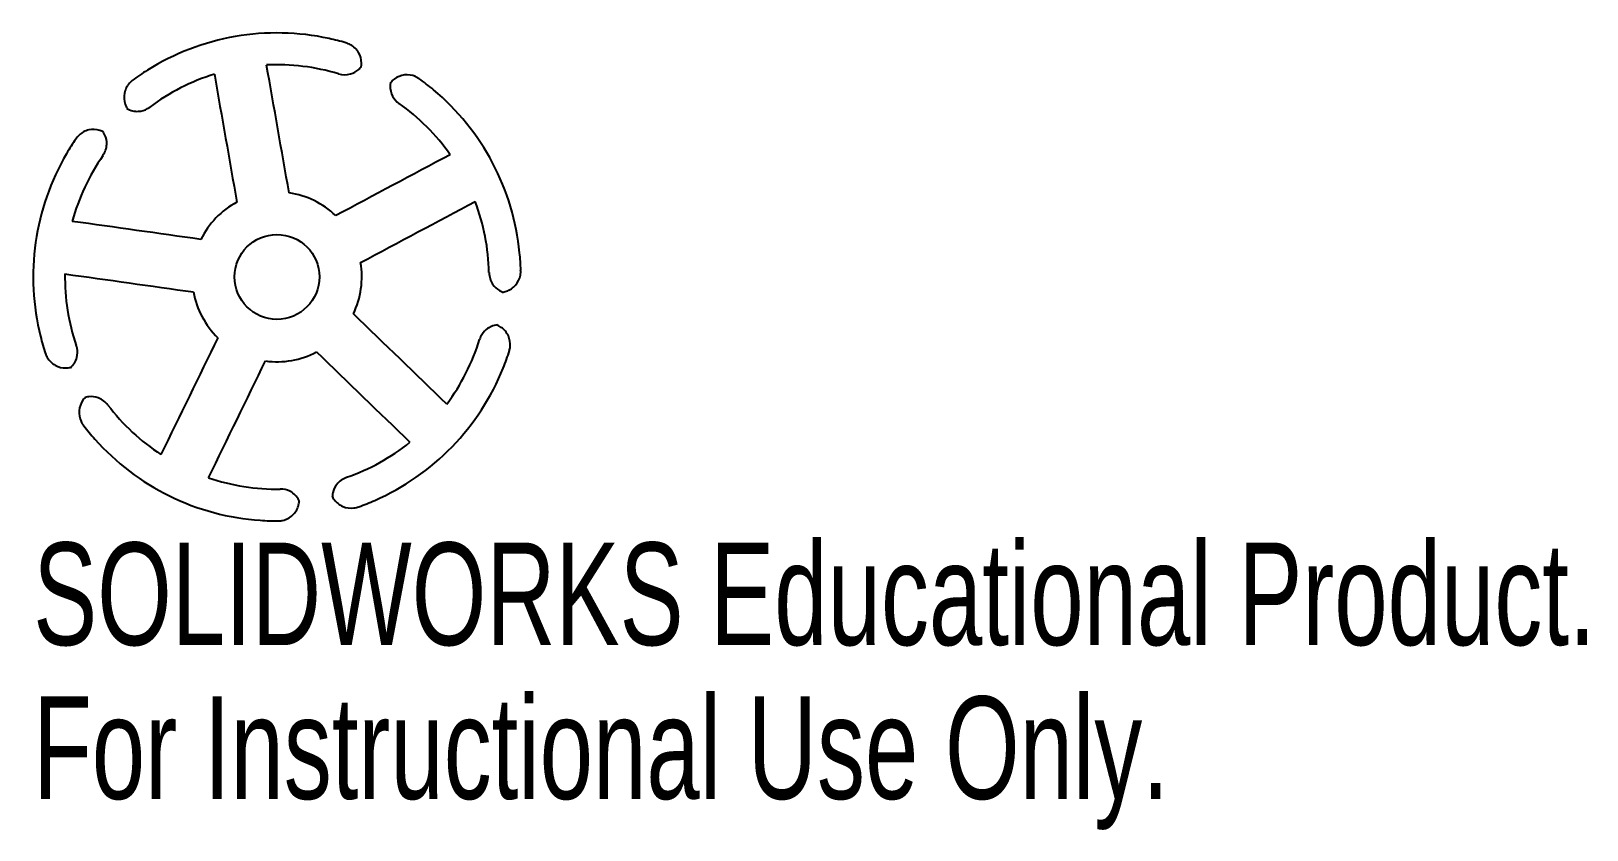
# Model space of a CAD drawing. Header units: millimetres. Extents: x -11.6 to 61.8, y -26.1 to 11.6.
import ezdxf

# ---------------------------------------------------------------- set-up
doc = ezdxf.new("R2010")
doc.units = ezdxf.units.MM
doc.styles.add('SLDTEXTSTYLE0', font='TXT', dxfattribs={"width": 0.7})

msp = doc.modelspace()

# ---------------------------------------------------------------- linework, layer by layer
at = {"color": 7, "linetype": 'Continuous', "lineweight": 25}
msp.add_circle((0, 0), 2, dxfattribs=at)
for points, knots in [([(3.248, 11.033), (2.987, 11.109), (2.722, 11.176), (1.004, 11.551), (-0.508, 11.584), (-3.435, 11.075), (-4.85, 10.534), (-6.352, 9.59), (-6.592, 9.428), (-6.826, 9.256)], [0, 0, 0, 0, 0.0458836, 0.0458836, 0.2958836, 0.2958836, 0.5458836, 0.5458836, 0.5946112, 0.5946112, 0.5946112, 0.5946112]), ([(3.965, 9.872), (3.98, 9.94), (3.989, 10.009), (3.984, 10.256), (3.936, 10.43), (3.754, 10.732), (3.623, 10.857), (3.399, 10.981), (3.324, 11.009), (3.247, 11.027)], [0, 0, 0, 0, 0.0997152, 0.0997152, 0.3497152, 0.3497152, 0.5997152, 0.5997152, 0.7132891, 0.7132891, 0.7132891, 0.7132891]), ([(-2.954, 9.553), (-3.5, 9.385), (-4.032, 9.169), (-5.052, 8.649), (-5.539, 8.346), (-5.997, 8.004)], [0.3233538, 0.3233538, 0.3233538, 0.3233538, 0.5, 0.5, 0.6765975, 0.6765975, 0.6765975, 0.6765975]), ([(2.898, 9.571), (2.35, 9.736), (1.789, 9.855), (0.653, 9.995), (0.08, 10.016), (-0.492, 9.989)], [0.3233497, 0.3233497, 0.3233497, 0.3233497, 0.5, 0.5, 0.6765949, 0.6765949, 0.6765949, 0.6765949]), ([(2.901, 9.579), (3.085, 9.523), (3.282, 9.514), (3.61, 9.609), (3.743, 9.684), (3.888, 9.813), (3.919, 9.846), (3.947, 9.881)], [0.1748509, 0.1748509, 0.1748509, 0.1748509, 0.5, 0.5, 0.75, 0.75, 0.8263978, 0.8263978, 0.8263978, 0.8263978]), ([(6.691, 9.348), (6.641, 9.385), (6.587, 9.417), (6.367, 9.511), (6.188, 9.538), (5.838, 9.497), (5.67, 9.429), (5.471, 9.28), (5.42, 9.229), (5.374, 9.174)], [0, 0, 0, 0, 0.089505, 0.089505, 0.339505, 0.339505, 0.589505, 0.589505, 0.6924613, 0.6924613, 0.6924613, 0.6924613]), ([(-6.823, 9.253), (-6.874, 9.216), (-6.92, 9.175), (-7.078, 8.994), (-7.159, 8.832), (-7.228, 8.487), (-7.215, 8.306), (-7.135, 8.07), (-7.103, 8.006), (-7.064, 7.946)], [0, 0, 0, 0, 0.089505, 0.089505, 0.339505, 0.339505, 0.589505, 0.589505, 0.6924613, 0.6924613, 0.6924613, 0.6924613]), ([(5.361, 9.182), (5.324, 8.995), (5.334, 8.801), (5.46, 8.485), (5.547, 8.36), (5.688, 8.229), (5.723, 8.202), (5.759, 8.178)], [0.1782395, 0.1782395, 0.1782395, 0.1782395, 0.5, 0.5, 0.75, 0.75, 0.8240743, 0.8240743, 0.8240743, 0.8240743]), ([(11.497, 0.32), (11.488, 0.593), (11.47, 0.865), (11.296, 2.615), (10.86, 4.063), (9.471, 6.69), (8.52, 7.867), (7.158, 9.005), (6.929, 9.183), (6.694, 9.352)], [0, 0, 0, 0, 0.0458836, 0.0458836, 0.2958836, 0.2958836, 0.5458836, 0.5458836, 0.5946112, 0.5946112, 0.5946112, 0.5946112]), ([(8.173, 5.761), (7.844, 6.229), (7.474, 6.668), (6.665, 7.477), (6.226, 7.847), (5.758, 8.177)], [0.3233538, 0.3233538, 0.3233538, 0.3233538, 0.5, 0.5, 0.6765975, 0.6765975, 0.6765975, 0.6765975]), ([(-7.076, 7.936), (-6.909, 7.843), (-6.722, 7.792), (-6.382, 7.815), (-6.237, 7.859), (-6.068, 7.952), (-6.032, 7.977), (-5.998, 8.004)], [0.1782396, 0.1782396, 0.1782396, 0.1782396, 0.5, 0.5, 0.75, 0.75, 0.8240743, 0.8240743, 0.8240743, 0.8240743]), ([(-8.164, 6.821), (-8.223, 6.857), (-8.286, 6.887), (-8.522, 6.959), (-8.704, 6.966), (-9.047, 6.887), (-9.206, 6.801), (-9.394, 6.626), (-9.443, 6.563), (-9.484, 6.496)], [0, 0, 0, 0, 0.0997152, 0.0997152, 0.3497152, 0.3497152, 0.5997152, 0.5997152, 0.7132866, 0.7132866, 0.7132866, 0.7132866]), ([(-8.214, 5.719), (-8.104, 5.877), (-8.034, 6.061), (-8.023, 6.403), (-8.053, 6.552), (-8.131, 6.73), (-8.153, 6.77), (-8.177, 6.807)], [0.1748509, 0.1748509, 0.1748509, 0.1748509, 0.5, 0.5, 0.75, 0.75, 0.8263978, 0.8263978, 0.8263978, 0.8263978]), ([(-9.489, 6.499), (-9.643, 6.273), (-9.788, 6.042), (-10.676, 4.524), (-11.175, 3.096), (-11.594, 0.155), (-11.517, -1.357), (-11.084, -3.078), (-11.003, -3.356), (-10.913, -3.631)], [0, 0, 0, 0, 0.0458836, 0.0458836, 0.2958836, 0.2958836, 0.5458836, 0.5458836, 0.5946112, 0.5946112, 0.5946112, 0.5946112]), ([(-8.207, 5.714), (-8.534, 5.244), (-8.82, 4.747), (-9.304, 3.71), (-9.502, 3.171), (-9.652, 2.619)], [0.3233497, 0.3233497, 0.3233497, 0.3233497, 0.5, 0.5, 0.6765949, 0.6765949, 0.6765949, 0.6765949]), ([(2.768, 2.888), (2.468, 3.173), (2.126, 3.414), (1.381, 3.777), (0.981, 3.899), (0.571, 3.959)], [0.2514629, 0.2514629, 0.2514629, 0.2514629, 0.5, 0.5, 0.7485341, 0.7485341, 0.7485341, 0.7485341]), ([(-1.891, 3.525), (-2.255, 3.328), (-2.59, 3.077), (-3.165, 2.481), (-3.405, 2.138), (-3.589, 1.767)], [0.2514629, 0.2514629, 0.2514629, 0.2514629, 0.5, 0.5, 0.7485342, 0.7485342, 0.7485342, 0.7485342]), ([(9.998, 0.201), (9.986, 0.773), (9.926, 1.344), (9.708, 2.467), (9.551, 3.02), (9.348, 3.555)], [0.3233497, 0.3233497, 0.3233497, 0.3233497, 0.5, 0.5, 0.6765949, 0.6765949, 0.6765949, 0.6765949]), ([(-9.999, 0.143), (-10.007, -0.429), (-9.966, -1.002), (-9.787, -2.132), (-9.649, -2.689), (-9.465, -3.231)], [0.3233538, 0.3233538, 0.3233538, 0.3233538, 0.5, 0.5, 0.6765975, 0.6765975, 0.6765975, 0.6765975]), ([(3.602, -1.74), (3.781, -1.367), (3.903, -0.967), (4.019, -0.147), (4.011, 0.272), (3.942, 0.68)], [0.2514629, 0.2514629, 0.2514629, 0.2514629, 0.5, 0.5, 0.7485342, 0.7485342, 0.7485342, 0.7485342]), ([(10.007, 0.202), (10.011, 0.009), (10.062, -0.181), (10.255, -0.464), (10.366, -0.567), (10.534, -0.666), (10.575, -0.685), (10.617, -0.701)], [0.1748509, 0.1748509, 0.1748509, 0.1748509, 0.5, 0.5, 0.75, 0.75, 0.8263978, 0.8263978, 0.8263978, 0.8263978]), ([(10.614, -0.72), (10.683, -0.714), (10.752, -0.701), (10.985, -0.62), (11.136, -0.52), (11.367, -0.254), (11.445, -0.091), (11.494, 0.161), (11.497, 0.24), (11.491, 0.32)], [0, 0, 0, 0, 0.0997152, 0.0997152, 0.3497152, 0.3497152, 0.5997152, 0.5997152, 0.7132891, 0.7132891, 0.7132891, 0.7132891]), ([(-3.937, -0.709), (-3.862, -1.117), (-3.726, -1.512), (-3.337, -2.244), (-3.085, -2.577), (-2.789, -2.867)], [0.2514629, 0.2514629, 0.2514629, 0.2514629, 0.5, 0.5, 0.7485342, 0.7485342, 0.7485342, 0.7485342]), ([(10.389, -2.261), (10.2, -2.284), (10.018, -2.353), (9.757, -2.571), (9.665, -2.692), (9.583, -2.867), (9.569, -2.908), (9.557, -2.95)], [0.1782396, 0.1782396, 0.1782396, 0.1782396, 0.5, 0.5, 0.75, 0.75, 0.8240743, 0.8240743, 0.8240743, 0.8240743]), ([(10.959, -3.475), (10.978, -3.416), (10.991, -3.355), (11.013, -3.116), (10.984, -2.937), (10.836, -2.618), (10.72, -2.479), (10.516, -2.335), (10.452, -2.302), (10.385, -2.276)], [0, 0, 0, 0, 0.089505, 0.089505, 0.339505, 0.339505, 0.589505, 0.589505, 0.6924613, 0.6924613, 0.6924613, 0.6924613]), ([(-10.908, -3.63), (-10.889, -3.689), (-10.864, -3.747), (-10.741, -3.952), (-10.612, -4.08), (-10.305, -4.252), (-10.129, -4.295), (-9.88, -4.292), (-9.809, -4.281), (-9.74, -4.263)], [0, 0, 0, 0, 0.0895047, 0.0895047, 0.3395047, 0.3395047, 0.5895047, 0.5895047, 0.6924611, 0.6924611, 0.6924611, 0.6924611]), ([(-9.734, -4.278), (-9.594, -4.148), (-9.488, -3.985), (-9.404, -3.655), (-9.401, -3.503), (-9.438, -3.314), (-9.451, -3.272), (-9.466, -3.231)], [0.1782395, 0.1782395, 0.1782395, 0.1782395, 0.5, 0.5, 0.75, 0.75, 0.8240743, 0.8240743, 0.8240743, 0.8240743]), ([(-0.542, -3.963), (-0.131, -4.018), (0.287, -4.011), (1.102, -3.867), (1.498, -3.731), (1.865, -3.539)], [0.2514629, 0.2514629, 0.2514629, 0.2514629, 0.5, 0.5, 0.7485342, 0.7485342, 0.7485342, 0.7485342]), ([(3.857, -10.835), (4.114, -10.743), (4.367, -10.641), (5.977, -9.935), (7.22, -9.073), (9.289, -6.94), (10.115, -5.672), (10.776, -4.025), (10.875, -3.752), (10.963, -3.476)], [0, 0, 0, 0, 0.0458836, 0.0458836, 0.2958836, 0.2958836, 0.5458836, 0.5458836, 0.5946112, 0.5946112, 0.5946112, 0.5946112]), ([(8.005, -5.993), (8.348, -5.535), (8.652, -5.048), (9.171, -4.028), (9.387, -3.496), (9.556, -2.95)], [0.3233538, 0.3233538, 0.3233538, 0.3233538, 0.5, 0.5, 0.6765975, 0.6765975, 0.6765975, 0.6765975]), ([(-9.01, -5.656), (-9.063, -5.702), (-9.11, -5.753), (-9.252, -5.955), (-9.315, -6.125), (-9.345, -6.476), (-9.313, -6.654), (-9.204, -6.886), (-9.16, -6.952), (-9.109, -7.013)], [0, 0, 0, 0, 0.0997152, 0.0997152, 0.3497152, 0.3497152, 0.5997152, 0.5997152, 0.7132891, 0.7132891, 0.7132891, 0.7132891]), ([(-7.977, -6.045), (-8.094, -5.891), (-8.247, -5.768), (-8.569, -5.652), (-8.72, -5.634), (-8.913, -5.653), (-8.958, -5.662), (-9.001, -5.674)], [0.1748509, 0.1748509, 0.1748509, 0.1748509, 0.5, 0.5, 0.75, 0.75, 0.8263978, 0.8263978, 0.8263978, 0.8263978]), ([(-7.97, -6.039), (-7.625, -6.495), (-7.24, -6.922), (-6.404, -7.702), (-5.952, -8.057), (-5.474, -8.371)], [0.3233497, 0.3233497, 0.3233497, 0.3233497, 0.5, 0.5, 0.6765949, 0.6765949, 0.6765949, 0.6765949]), ([(-9.113, -7.016), (-8.946, -7.232), (-8.771, -7.442), (-7.602, -8.755), (-6.398, -9.671), (-3.73, -10.979), (-2.268, -11.373), (-0.498, -11.492), (-0.208, -11.502), (0.081, -11.501)], [0, 0, 0, 0, 0.0458836, 0.0458836, 0.2958836, 0.2958836, 0.5458836, 0.5458836, 0.5946112, 0.5946112, 0.5946112, 0.5946112]), ([(3.281, -9.446), (3.821, -9.259), (4.346, -9.025), (5.346, -8.47), (5.823, -8.15), (6.269, -7.792)], [0.3233497, 0.3233497, 0.3233497, 0.3233497, 0.5, 0.5, 0.6765949, 0.6765949, 0.6765949, 0.6765949]), ([(-3.226, -9.465), (-2.684, -9.65), (-2.127, -9.788), (-0.997, -9.967), (-0.424, -10.008), (0.148, -10)], [0.3233538, 0.3233538, 0.3233538, 0.3233538, 0.5, 0.5, 0.6765975, 0.6765975, 0.6765975, 0.6765975]), ([(3.284, -9.455), (3.102, -9.518), (2.937, -9.626), (2.728, -9.896), (2.664, -10.034), (2.622, -10.224), (2.617, -10.269), (2.614, -10.314)], [0.1748509, 0.1748509, 0.1748509, 0.1748509, 0.5, 0.5, 0.75, 0.75, 0.8263978, 0.8263978, 0.8263978, 0.8263978]), ([(1.06, -10.58), (0.98, -10.406), (0.858, -10.255), (0.57, -10.074), (0.427, -10.024), (0.235, -10), (0.191, -9.999), (0.148, -10.001)], [0.1782395, 0.1782395, 0.1782395, 0.1782395, 0.5, 0.5, 0.75, 0.75, 0.8240743, 0.8240743, 0.8240743, 0.8240743]), ([(0.081, -11.496), (0.144, -11.496), (0.206, -11.49), (0.44, -11.437), (0.601, -11.354), (0.859, -11.115), (0.955, -10.961), (1.029, -10.723), (1.04, -10.652), (1.044, -10.58)], [0, 0, 0, 0, 0.089505, 0.089505, 0.339505, 0.339505, 0.589505, 0.589505, 0.6924613, 0.6924613, 0.6924613, 0.6924613]), ([(2.595, -10.317), (2.622, -10.381), (2.656, -10.442), (2.805, -10.639), (2.947, -10.751), (3.271, -10.889), (3.451, -10.913), (3.705, -10.882), (3.781, -10.86), (3.855, -10.83)], [0, 0, 0, 0, 0.0997152, 0.0997152, 0.3497152, 0.3497152, 0.5997152, 0.5997152, 0.7132891, 0.7132891, 0.7132891, 0.7132891])]:
    msp.add_open_spline(points, degree=3, knots=knots, dxfattribs=at)
for points in [[(-2.954, 9.553), (-2.599, 7.544), (-2.245, 5.534), (-1.891, 3.525)], [(0.571, 3.959), (0.217, 5.969), (-0.138, 7.978), (-0.492, 9.988)], [(8.173, 5.761), (6.371, 4.803), (4.57, 3.845), (2.768, 2.888)], [(3.942, 0.68), (5.744, 1.638), (7.545, 2.596), (9.347, 3.554)], [(-3.589, 1.767), (-5.609, 2.051), (-7.63, 2.335), (-9.651, 2.619)], [(-9.999, 0.143), (-7.978, -0.141), (-5.957, -0.425), (-3.937, -0.709)], [(8.005, -5.993), (6.537, -4.575), (5.069, -3.158), (3.602, -1.74)], [(-2.789, -2.867), (-3.684, -4.701), (-4.578, -6.535), (-5.473, -8.369)], [(1.865, -3.539), (3.333, -4.956), (4.801, -6.374), (6.269, -7.791)], [(-3.226, -9.465), (-2.331, -7.631), (-1.437, -5.797), (-0.542, -3.963)]]:
    msp.add_open_spline(points, degree=3, dxfattribs=at)

# ---------------------------------------------------------------- texts
at = {"color": 7, "linetype": 'Continuous', "char_height": 4.83362, "attachment_point": 1, "style": 'SLDTEXTSTYLE0'}
for s, insert in [('SOLIDWORKS Educational Product.', (-11.496, -12.52)), ('For Instructional Use Only.', (-11.496, -19.771))]:
    msp.add_mtext(s, dxfattribs=dict(at, insert=insert))

doc.saveas('drawing.dxf')
